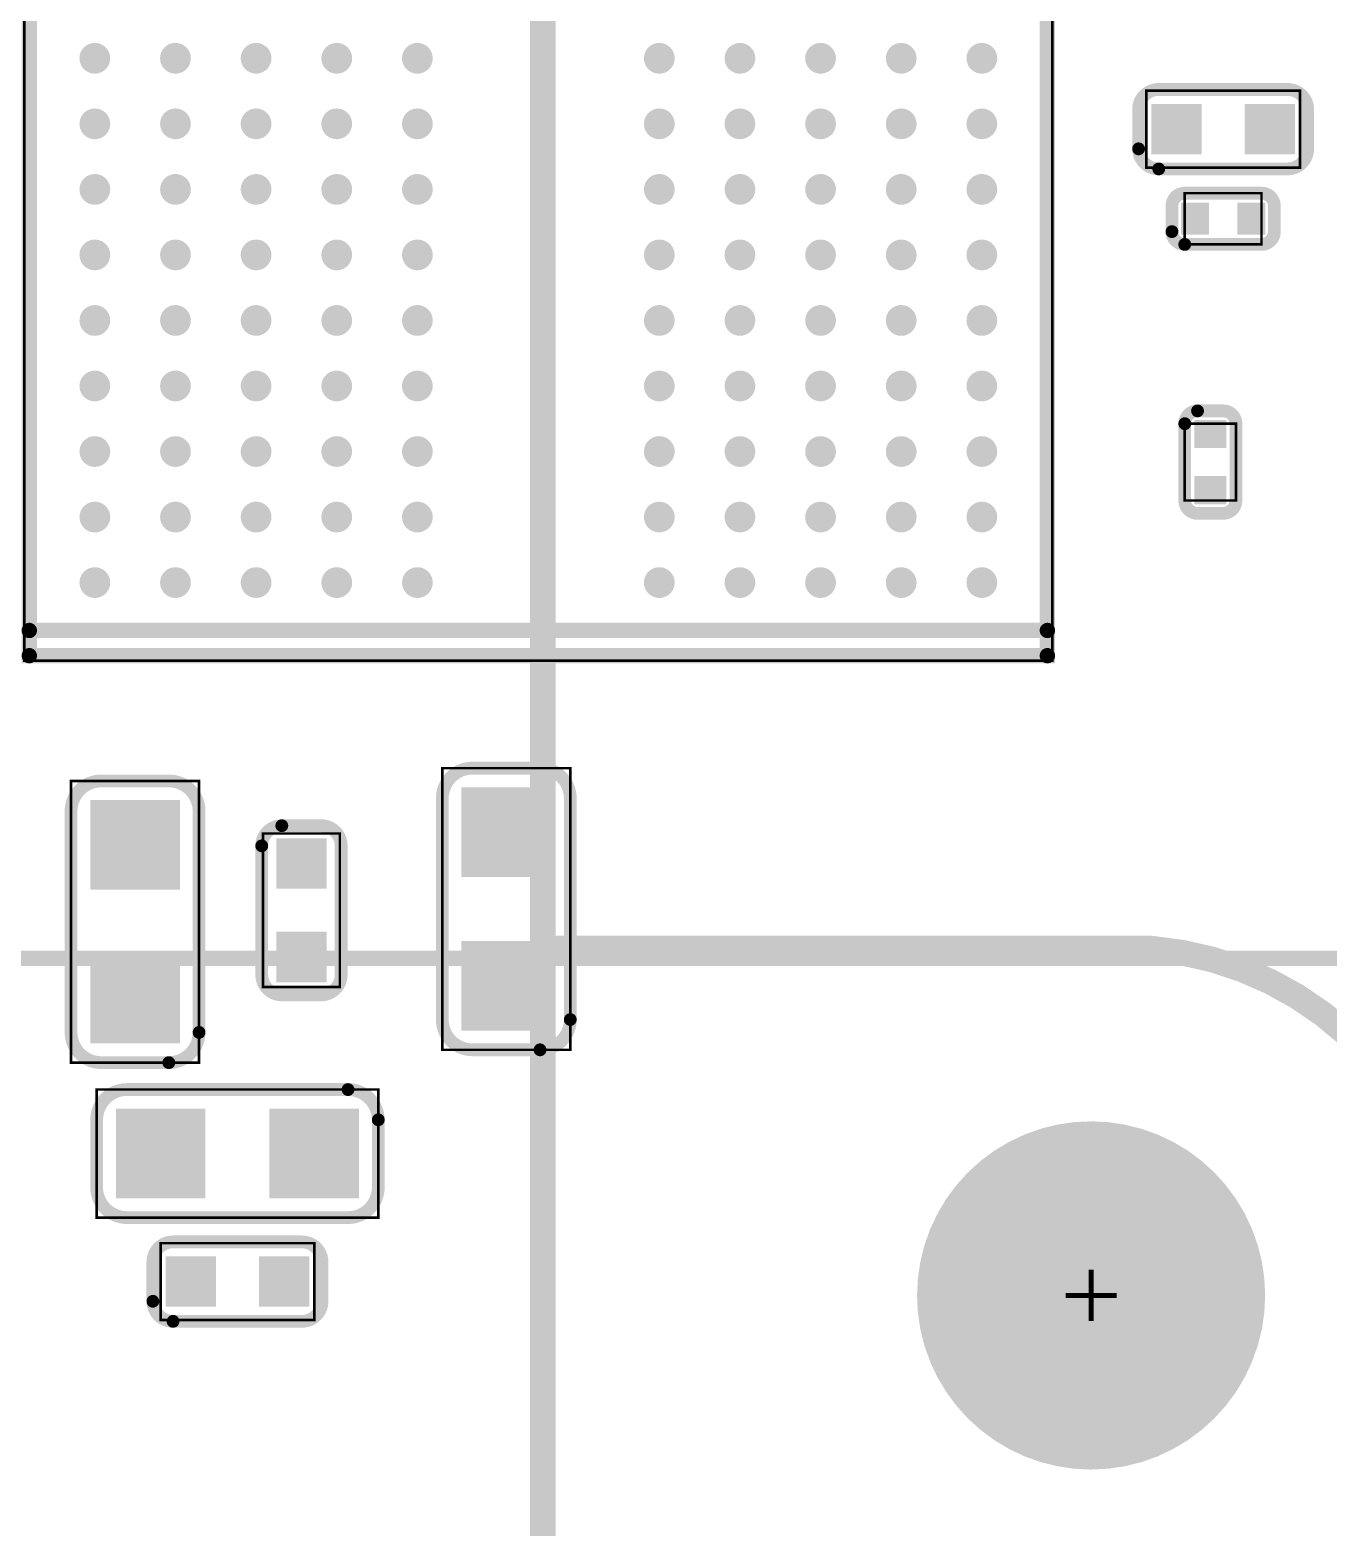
# Model space of a CAD drawing. Extents: x 60 to 160, y 44 to 135.
# Drawn here: x 118.21 to 131.09, y 89.26 to 104.11 of the extents above; entities that cross this region are included whole.
import ezdxf

# ---------------------------------------------------------------- set-up
doc = ezdxf.new("R2010")
doc.units = 0
for name, color, linetype in [('DRIL_PLTE_THRU_01', 3, 'CONTINUOUS'), ('DRIL_PLTE_THRU_02', 253, 'CONTINUOUS'), ('DRIL_PLTE_THRU_03', 4, 'CONTINUOUS'), ('DRIL_PLTE_THRU_04', 253, 'CONTINUOUS'), ('DRIL_PLTE_THRU_05', 210, 'CONTINUOUS'), ('DRIL_PLTE_THRU_06', 253, 'CONTINUOUS'), ('DRIL_PLTE_THRU_07', 57, 'CONTINUOUS'), ('DRIL_PLTE_THRU_08', 231, 'CONTINUOUS'), ('DRIL_PLTE_THRU_09', 253, 'CONTINUOUS'), ('DRIL_PLTE_THRU_10', 112, 'CONTINUOUS'), ('DRIL_PLTE_THRU_11', 216, 'CONTINUOUS'), ('DRIL_PLTE_THRU_12', 5, 'CONTINUOUS'), ('DRIL_SYMBOL', 255, 'CONTINUOUS'), ('PADS_BOT', 5, 'CONTINUOUS'), ('PADS_INNER', 3, 'CONTINUOUS'), ('PADS_TOP', 3, 'CONTINUOUS'), ('PART_TOP_2DLINE_01', 255, 'CONTINUOUS'), ('PART_TOP_2DLINE_116', 255, 'CONTINUOUS'), ('PART_TOP_2DLINE_117', 255, 'CONTINUOUS'), ('PART_TOP_2DLINE_118', 255, 'CONTINUOUS'), ('PART_TOP_2DLINE_119', 255, 'CONTINUOUS'), ('PART_TOP_2DLINE_120', 255, 'CONTINUOUS'), ('PART_TOP_2DLINE_126', 255, 'CONTINUOUS')]:
    doc.layers.add(name, color=color, linetype=linetype)

# ---------------------------------------------------------------- blocks, each defined once
blk = doc.blocks.new('SMOOTH_0$127')
at = {"const_width": 0.0635}
blk.add_lwpolyline([(-0.03175, 0, 1), (0.03175, 0, 1)], format="xyb", close=True, dxfattribs=at)
blk = doc.blocks.new('SMOOTH_0$0254')
at = {"const_width": 0.0127}
blk.add_lwpolyline([(-0.00635, 0, 1), (0.00635, 0, 1)], format="xyb", close=True, dxfattribs=at)
blk = doc.blocks.new('PART_BODY_TOP_6')
at = {"layer": 'PART_TOP_2DLINE_01', "const_width": 0.127}
blk.add_lwpolyline([(1.397, 0.335, 0.414214), (1.097, 0.635), (-1.097, 0.635, 0.414214), (-1.397, 0.335), (-1.397, -0.335, 0.414214), (-1.097, -0.635), (1.097, -0.635, 0.414214), (1.397, -0.335)], format="xyb", close=True, dxfattribs=at)
at = {"layer": 'PART_TOP_2DLINE_118', "const_width": 0.0254}
blk.add_lwpolyline([(1.397, -0.635), (-1.397, -0.635), (-1.397, 0.635), (1.397, 0.635)], close=True, dxfattribs=at)
at = {"layer": 'PART_TOP_2DLINE_119', "const_width": 0.0254}
blk.add_lwpolyline([(1.397, -0.635), (-1.397, -0.635), (-1.397, 0.635), (1.397, 0.635)], close=True, dxfattribs=at)
at = {"layer": 'PART_TOP_2DLINE_01'}
for p in [(1.097, 0.635), (1.397, 0.335)]:
    blk.add_blockref('SMOOTH_0$127', p, dxfattribs=at)
at = {"layer": 'PART_TOP_2DLINE_118'}
for p in [(-1.397, 0.635), (1.397, 0.635), (-1.397, -0.635), (1.397, -0.635)]:
    blk.add_blockref('SMOOTH_0$0254', p, dxfattribs=at)
at = {"layer": 'PART_TOP_2DLINE_119'}
for p in [(-1.397, 0.635), (1.397, 0.635), (-1.397, -0.635), (1.397, -0.635)]:
    blk.add_blockref('SMOOTH_0$0254', p, dxfattribs=at)
blk = doc.blocks.new('DRIL_HOLE_0')
blk.add_lwpolyline([(0, 0, 1), (0, 0, 1)], format="xyb", close=True)
blk = doc.blocks.new('PAD_0')
blk.add_lwpolyline([(0, 0, 1), (0, 0, 1)], format="xyb", close=True)
blk = doc.blocks.new('PAD_2')
at = {"const_width": 0.889}
blk.add_lwpolyline([(-0.4445, 0), (0.4445, 0)], dxfattribs=at)
blk = doc.blocks.new('STK_TOP_94')
at = {"layer": 'DRIL_PLTE_THRU_01'}
blk.add_blockref('DRIL_HOLE_0', (0, 0), dxfattribs=at)
at = {"layer": 'DRIL_PLTE_THRU_02'}
blk.add_blockref('DRIL_HOLE_0', (0, 0), dxfattribs=at)
at = {"layer": 'DRIL_PLTE_THRU_03'}
blk.add_blockref('DRIL_HOLE_0', (0, 0), dxfattribs=at)
at = {"layer": 'DRIL_PLTE_THRU_04'}
blk.add_blockref('DRIL_HOLE_0', (0, 0), dxfattribs=at)
at = {"layer": 'DRIL_PLTE_THRU_05'}
blk.add_blockref('DRIL_HOLE_0', (0, 0), dxfattribs=at)
at = {"layer": 'DRIL_PLTE_THRU_06'}
blk.add_blockref('DRIL_HOLE_0', (0, 0), dxfattribs=at)
at = {"layer": 'DRIL_PLTE_THRU_07'}
blk.add_blockref('DRIL_HOLE_0', (0, 0), dxfattribs=at)
at = {"layer": 'DRIL_PLTE_THRU_08'}
blk.add_blockref('DRIL_HOLE_0', (0, 0), dxfattribs=at)
at = {"layer": 'DRIL_PLTE_THRU_09'}
blk.add_blockref('DRIL_HOLE_0', (0, 0), dxfattribs=at)
at = {"layer": 'DRIL_PLTE_THRU_10'}
blk.add_blockref('DRIL_HOLE_0', (0, 0), dxfattribs=at)
at = {"layer": 'DRIL_PLTE_THRU_11'}
blk.add_blockref('DRIL_HOLE_0', (0, 0), dxfattribs=at)
at = {"layer": 'DRIL_PLTE_THRU_12'}
blk.add_blockref('DRIL_HOLE_0', (0, 0), dxfattribs=at)
at = {"layer": 'PADS_BOT'}
blk.add_blockref('PAD_0', (0, 0), dxfattribs=at)
at = {"layer": 'PADS_INNER'}
blk.add_blockref('PAD_0', (0, 0), dxfattribs=at)
at = {"layer": 'PADS_TOP', "rotation": 90}
blk.add_blockref('PAD_2', (0, 0), dxfattribs=at)
blk = doc.blocks.new('SYM_TOP_9')
for name, p in [('STK_TOP_94', (-0.762, 0)), ('STK_TOP_94', (0.762, 0)), ('PART_BODY_TOP_6', (0, 0))]:
    blk.add_blockref(name, p)
blk = doc.blocks.new('PART_TOP_2')
blk.add_blockref('SYM_TOP_9', (0, 0))
blk = doc.blocks.new('PART_BODY_TOP_4')
at = {"layer": 'PART_TOP_2DLINE_01', "const_width": 0.127}
blk.add_lwpolyline([(-0.839, -0.195, 0.414214), (-0.639, -0.394), (0.639, -0.394, 0.414214), (0.839, -0.195), (0.839, 0.195, 0.414214), (0.639, 0.394), (-0.639, 0.394, 0.414214), (-0.839, 0.195)], format="xyb", close=True, dxfattribs=at)
at = {"layer": 'PART_TOP_2DLINE_116', "const_width": 0.0254}
blk.add_lwpolyline([(0.762, 0.381), (-0.762, 0.381), (-0.762, -0.381), (0.762, -0.381)], close=True, dxfattribs=at)
at = {"layer": 'PART_TOP_2DLINE_117', "const_width": 0.0254}
blk.add_lwpolyline([(0.762, 0.381), (-0.762, 0.381), (-0.762, -0.381), (0.762, -0.381)], close=True, dxfattribs=at)
at = {"layer": 'PART_TOP_2DLINE_01'}
for p in [(-0.839, -0.195), (-0.639, -0.394)]:
    blk.add_blockref('SMOOTH_0$127', p, dxfattribs=at)
at = {"layer": 'PART_TOP_2DLINE_116'}
for p in [(-0.762, 0.381), (0.762, 0.381), (-0.762, -0.381), (0.762, -0.381)]:
    blk.add_blockref('SMOOTH_0$0254', p, dxfattribs=at)
at = {"layer": 'PART_TOP_2DLINE_117'}
for p in [(-0.762, 0.381), (0.762, 0.381), (-0.762, -0.381), (0.762, -0.381)]:
    blk.add_blockref('SMOOTH_0$0254', p, dxfattribs=at)
blk = doc.blocks.new('PAD_1')
at = {"const_width": 0.5}
blk.add_lwpolyline([(-0.25, 0), (0.25, 0)], dxfattribs=at)
blk = doc.blocks.new('STK_TOP_92')
at = {"layer": 'DRIL_PLTE_THRU_01'}
blk.add_blockref('DRIL_HOLE_0', (0, 0), dxfattribs=at)
at = {"layer": 'DRIL_PLTE_THRU_02'}
blk.add_blockref('DRIL_HOLE_0', (0, 0), dxfattribs=at)
at = {"layer": 'DRIL_PLTE_THRU_03'}
blk.add_blockref('DRIL_HOLE_0', (0, 0), dxfattribs=at)
at = {"layer": 'DRIL_PLTE_THRU_04'}
blk.add_blockref('DRIL_HOLE_0', (0, 0), dxfattribs=at)
at = {"layer": 'DRIL_PLTE_THRU_05'}
blk.add_blockref('DRIL_HOLE_0', (0, 0), dxfattribs=at)
at = {"layer": 'DRIL_PLTE_THRU_06'}
blk.add_blockref('DRIL_HOLE_0', (0, 0), dxfattribs=at)
at = {"layer": 'DRIL_PLTE_THRU_07'}
blk.add_blockref('DRIL_HOLE_0', (0, 0), dxfattribs=at)
at = {"layer": 'DRIL_PLTE_THRU_08'}
blk.add_blockref('DRIL_HOLE_0', (0, 0), dxfattribs=at)
at = {"layer": 'DRIL_PLTE_THRU_09'}
blk.add_blockref('DRIL_HOLE_0', (0, 0), dxfattribs=at)
at = {"layer": 'DRIL_PLTE_THRU_10'}
blk.add_blockref('DRIL_HOLE_0', (0, 0), dxfattribs=at)
at = {"layer": 'DRIL_PLTE_THRU_11'}
blk.add_blockref('DRIL_HOLE_0', (0, 0), dxfattribs=at)
at = {"layer": 'DRIL_PLTE_THRU_12'}
blk.add_blockref('DRIL_HOLE_0', (0, 0), dxfattribs=at)
at = {"layer": 'PADS_BOT'}
blk.add_blockref('PAD_0', (0, 0), dxfattribs=at)
at = {"layer": 'PADS_INNER'}
blk.add_blockref('PAD_0', (0, 0), dxfattribs=at)
at = {"layer": 'PADS_TOP', "rotation": 90}
blk.add_blockref('PAD_1', (0, 0), dxfattribs=at)
blk = doc.blocks.new('SYM_TOP_7')
for name, p in [('PART_BODY_TOP_4', (0, 0)), ('STK_TOP_92', (-0.463, 0)), ('STK_TOP_92', (0.463, 0))]:
    blk.add_blockref(name, p)
blk = doc.blocks.new('PART_TOP_14')
blk.add_blockref('SYM_TOP_7', (0, 0))
blk = doc.blocks.new('PART_TOP_48')
blk.add_blockref('SYM_TOP_9', (0, 0))
blk = doc.blocks.new('PART_TOP_50')
blk.add_blockref('SYM_TOP_7', (0, 0))
blk = doc.blocks.new('PART_TOP_257')
blk.add_blockref('SYM_TOP_9', (0, 0))
blk = doc.blocks.new('PART_BODY_TOP_2')
at = {"layer": 'PART_TOP_2DLINE_01', "const_width": 0.127}
blk.add_lwpolyline([(-0.508, -0.127, 0.414214), (-0.381, -0.254), (0.381, -0.254, 0.414214), (0.508, -0.127), (0.508, 0.127, 0.414214), (0.381, 0.254), (-0.381, 0.254, 0.414214), (-0.508, 0.127)], format="xyb", close=True, dxfattribs=at)
at = {"layer": 'PART_TOP_2DLINE_116', "const_width": 0.0254}
blk.add_lwpolyline([(-0.381, 0.254), (-0.381, -0.254), (0.381, -0.254), (0.381, 0.254)], close=True, dxfattribs=at)
at = {"layer": 'PART_TOP_2DLINE_117', "const_width": 0.0254}
blk.add_lwpolyline([(-0.381, 0.254), (-0.381, -0.254), (0.381, -0.254), (0.381, 0.254)], close=True, dxfattribs=at)
at = {"layer": 'PART_TOP_2DLINE_01'}
for p in [(-0.508, -0.127), (-0.381, -0.254)]:
    blk.add_blockref('SMOOTH_0$127', p, dxfattribs=at)
at = {"layer": 'PART_TOP_2DLINE_116'}
for p in [(-0.381, 0.254), (0.381, 0.254), (-0.381, -0.254), (0.381, -0.254)]:
    blk.add_blockref('SMOOTH_0$0254', p, dxfattribs=at)
at = {"layer": 'PART_TOP_2DLINE_117'}
for p in [(-0.381, 0.254), (0.381, 0.254), (-0.381, -0.254), (0.381, -0.254)]:
    blk.add_blockref('SMOOTH_0$0254', p, dxfattribs=at)
blk = doc.blocks.new('PAD_3')
at = {"const_width": 0.2794}
blk.add_lwpolyline([(-0.15875, 0), (0.15875, 0)], dxfattribs=at)
blk = doc.blocks.new('STK_TOP_90')
at = {"layer": 'DRIL_PLTE_THRU_01'}
blk.add_blockref('DRIL_HOLE_0', (0, 0), dxfattribs=at)
at = {"layer": 'DRIL_PLTE_THRU_02'}
blk.add_blockref('DRIL_HOLE_0', (0, 0), dxfattribs=at)
at = {"layer": 'DRIL_PLTE_THRU_03'}
blk.add_blockref('DRIL_HOLE_0', (0, 0), dxfattribs=at)
at = {"layer": 'DRIL_PLTE_THRU_04'}
blk.add_blockref('DRIL_HOLE_0', (0, 0), dxfattribs=at)
at = {"layer": 'DRIL_PLTE_THRU_05'}
blk.add_blockref('DRIL_HOLE_0', (0, 0), dxfattribs=at)
at = {"layer": 'DRIL_PLTE_THRU_06'}
blk.add_blockref('DRIL_HOLE_0', (0, 0), dxfattribs=at)
at = {"layer": 'DRIL_PLTE_THRU_07'}
blk.add_blockref('DRIL_HOLE_0', (0, 0), dxfattribs=at)
at = {"layer": 'DRIL_PLTE_THRU_08'}
blk.add_blockref('DRIL_HOLE_0', (0, 0), dxfattribs=at)
at = {"layer": 'DRIL_PLTE_THRU_09'}
blk.add_blockref('DRIL_HOLE_0', (0, 0), dxfattribs=at)
at = {"layer": 'DRIL_PLTE_THRU_10'}
blk.add_blockref('DRIL_HOLE_0', (0, 0), dxfattribs=at)
at = {"layer": 'DRIL_PLTE_THRU_11'}
blk.add_blockref('DRIL_HOLE_0', (0, 0), dxfattribs=at)
at = {"layer": 'DRIL_PLTE_THRU_12'}
blk.add_blockref('DRIL_HOLE_0', (0, 0), dxfattribs=at)
at = {"layer": 'PADS_BOT'}
blk.add_blockref('PAD_0', (0, 0), dxfattribs=at)
at = {"layer": 'PADS_INNER'}
blk.add_blockref('PAD_0', (0, 0), dxfattribs=at)
at = {"layer": 'PADS_TOP', "rotation": 90}
blk.add_blockref('PAD_3', (0, 0), dxfattribs=at)
blk = doc.blocks.new('SYM_TOP_5')
for name, p in [('PART_BODY_TOP_2', (0, 0)), ('STK_TOP_90', (-0.279, 0)), ('STK_TOP_90', (0.279, 0))]:
    blk.add_blockref(name, p)
blk = doc.blocks.new('PART_TOP_264')
blk.add_blockref('SYM_TOP_5', (0, 0))
blk = doc.blocks.new('PART_TOP_296')
blk.add_blockref('SYM_TOP_5', (0, 0))
blk = doc.blocks.new('PART_TOP_297')
blk.add_blockref('SYM_TOP_7', (0, 0))
blk = doc.blocks.new('SMOOTH_0$1524')
at = {"const_width": 0.0762}
blk.add_lwpolyline([(-0.0381, 0, 1), (0.0381, 0, 1)], format="xyb", close=True, dxfattribs=at)
blk = doc.blocks.new('PART_BODY_TOP_60')
at = {"layer": 'PART_TOP_2DLINE_118', "const_width": 0.152}
blk.add_lwpolyline([(-7.55, -5.05), (-7.55, 5.05), (7.55, 5.05), (7.55, -5.05)], close=True, dxfattribs=at)
at = {"layer": 'PART_TOP_2DLINE_119', "const_width": 0.0254}
blk.add_lwpolyline([(7.6, -5.1), (-7.6, -5.1), (-7.6, 5.1), (7.6, 5.1)], close=True, dxfattribs=at)
at = {"layer": 'PART_TOP_2DLINE_120', "const_width": 0.152}
blk.add_lwpolyline([(-10.55, -8.05), (-10.55, 8.05), (10.55, 8.05), (10.55, -8.05)], close=True, dxfattribs=at)
at = {"layer": 'PART_TOP_2DLINE_126', "const_width": 0.152}
for points in [[(-7.55, -5.05), (-7.55, 5.05), (7.55, 5.05), (7.55, -5.05)], [(-7.3, -5.05), (-7.3, 5.05), (7.3, 5.05), (7.3, -5.05)]]:
    blk.add_lwpolyline(points, close=True, dxfattribs=at)
at = {"layer": 'PART_TOP_2DLINE_118'}
for p in [(7.55, 5.05), (7.55, -5.05)]:
    blk.add_blockref('SMOOTH_0$1524', p, dxfattribs=at)
at = {"layer": 'PART_TOP_2DLINE_119'}
blk.add_blockref('SMOOTH_0$0254', (7.6, 5.1), dxfattribs=at)
at = {"layer": 'PART_TOP_2DLINE_126'}
for p in [(7.3, 5.05), (7.55, 5.05), (7.3, -5.05), (7.55, -5.05)]:
    blk.add_blockref('SMOOTH_0$1524', p, dxfattribs=at)
blk = doc.blocks.new('PAD_81')
at = {"const_width": 0.1524}
blk.add_lwpolyline([(0, -0.0762, 1), (0, 0.0762, 1)], format="xyb", close=True, dxfattribs=at)
blk = doc.blocks.new('STK_TOP_202')
at = {"layer": 'DRIL_PLTE_THRU_01'}
blk.add_blockref('DRIL_HOLE_0', (0, 0), dxfattribs=at)
at = {"layer": 'DRIL_PLTE_THRU_02'}
blk.add_blockref('DRIL_HOLE_0', (0, 0), dxfattribs=at)
at = {"layer": 'DRIL_PLTE_THRU_03'}
blk.add_blockref('DRIL_HOLE_0', (0, 0), dxfattribs=at)
at = {"layer": 'DRIL_PLTE_THRU_04'}
blk.add_blockref('DRIL_HOLE_0', (0, 0), dxfattribs=at)
at = {"layer": 'DRIL_PLTE_THRU_05'}
blk.add_blockref('DRIL_HOLE_0', (0, 0), dxfattribs=at)
at = {"layer": 'DRIL_PLTE_THRU_06'}
blk.add_blockref('DRIL_HOLE_0', (0, 0), dxfattribs=at)
at = {"layer": 'DRIL_PLTE_THRU_07'}
blk.add_blockref('DRIL_HOLE_0', (0, 0), dxfattribs=at)
at = {"layer": 'DRIL_PLTE_THRU_08'}
blk.add_blockref('DRIL_HOLE_0', (0, 0), dxfattribs=at)
at = {"layer": 'DRIL_PLTE_THRU_09'}
blk.add_blockref('DRIL_HOLE_0', (0, 0), dxfattribs=at)
at = {"layer": 'DRIL_PLTE_THRU_10'}
blk.add_blockref('DRIL_HOLE_0', (0, 0), dxfattribs=at)
at = {"layer": 'DRIL_PLTE_THRU_11'}
blk.add_blockref('DRIL_HOLE_0', (0, 0), dxfattribs=at)
at = {"layer": 'DRIL_PLTE_THRU_12'}
blk.add_blockref('DRIL_HOLE_0', (0, 0), dxfattribs=at)
at = {"layer": 'PADS_BOT'}
blk.add_blockref('PAD_0', (0, 0), dxfattribs=at)
at = {"layer": 'PADS_INNER'}
blk.add_blockref('PAD_0', (0, 0), dxfattribs=at)
at = {"layer": 'PADS_TOP', "rotation": 90}
blk.add_blockref('PAD_81', (0, 0), dxfattribs=at)
blk = doc.blocks.new('SYM_TOP_63')
for name, p in [('PART_BODY_TOP_60', (0, 0)), ('STK_TOP_202', (1.625, 4.4)), ('STK_TOP_202', (2.275, 4.4)), ('STK_TOP_202', (2.925, 4.4)), ('STK_TOP_202', (3.575, 4.4)), ('STK_TOP_202', (4.225, 4.4)), ('STK_TOP_202', (4.875, 4.4)), ('STK_TOP_202', (5.525, 4.4)), ('STK_TOP_202', (6.175, 4.4)), ('STK_TOP_202', (6.825, 4.4)), ('STK_TOP_202', (1.625, 3.6)), ('STK_TOP_202', (2.275, 3.6)), ('STK_TOP_202', (2.925, 3.6)), ('STK_TOP_202', (3.575, 3.6)), ('STK_TOP_202', (4.225, 3.6)), ('STK_TOP_202', (4.875, 3.6)), ('STK_TOP_202', (5.525, 3.6)), ('STK_TOP_202', (6.175, 3.6)), ('STK_TOP_202', (6.825, 3.6)), ('STK_TOP_202', (1.625, 2.8)), ('STK_TOP_202', (2.275, 2.8)), ('STK_TOP_202', (2.925, 2.8)), ('STK_TOP_202', (3.575, 2.8)), ('STK_TOP_202', (4.225, 2.8)), ('STK_TOP_202', (4.875, 2.8)), ('STK_TOP_202', (5.525, 2.8)), ('STK_TOP_202', (6.175, 2.8)), ('STK_TOP_202', (6.825, 2.8)), ('STK_TOP_202', (1.625, 2)), ('STK_TOP_202', (2.275, 2)), ('STK_TOP_202', (2.925, 2)), ('STK_TOP_202', (3.575, 2)), ('STK_TOP_202', (4.225, 2)), ('STK_TOP_202', (4.875, 2)), ('STK_TOP_202', (5.525, 2)), ('STK_TOP_202', (6.175, 2)), ('STK_TOP_202', (6.825, 2)), ('STK_TOP_202', (1.625, 1.2)), ('STK_TOP_202', (2.275, 1.2)), ('STK_TOP_202', (2.925, 1.2)), ('STK_TOP_202', (3.575, 1.2)), ('STK_TOP_202', (4.225, 1.2)), ('STK_TOP_202', (4.875, 1.2)), ('STK_TOP_202', (5.525, 1.2)), ('STK_TOP_202', (6.175, 1.2)), ('STK_TOP_202', (6.825, 1.2)), ('STK_TOP_202', (1.625, -1.2)), ('STK_TOP_202', (2.275, -1.2)), ('STK_TOP_202', (2.925, -1.2)), ('STK_TOP_202', (3.575, -1.2)), ('STK_TOP_202', (4.225, -1.2)), ('STK_TOP_202', (4.875, -1.2)), ('STK_TOP_202', (5.525, -1.2)), ('STK_TOP_202', (6.175, -1.2)), ('STK_TOP_202', (6.825, -1.2)), ('STK_TOP_202', (1.625, -2)), ('STK_TOP_202', (2.275, -2)), ('STK_TOP_202', (2.925, -2)), ('STK_TOP_202', (3.575, -2)), ('STK_TOP_202', (4.225, -2)), ('STK_TOP_202', (4.875, -2)), ('STK_TOP_202', (5.525, -2)), ('STK_TOP_202', (6.175, -2)), ('STK_TOP_202', (6.825, -2)), ('STK_TOP_202', (1.625, -2.8)), ('STK_TOP_202', (2.275, -2.8)), ('STK_TOP_202', (2.925, -2.8)), ('STK_TOP_202', (3.575, -2.8)), ('STK_TOP_202', (4.225, -2.8)), ('STK_TOP_202', (4.875, -2.8)), ('STK_TOP_202', (5.525, -2.8)), ('STK_TOP_202', (6.175, -2.8)), ('STK_TOP_202', (6.825, -2.8)), ('STK_TOP_202', (1.625, -3.6)), ('STK_TOP_202', (2.275, -3.6)), ('STK_TOP_202', (2.925, -3.6)), ('STK_TOP_202', (3.575, -3.6)), ('STK_TOP_202', (4.225, -3.6)), ('STK_TOP_202', (4.875, -3.6)), ('STK_TOP_202', (5.525, -3.6)), ('STK_TOP_202', (6.175, -3.6)), ('STK_TOP_202', (6.825, -3.6)), ('STK_TOP_202', (1.625, -4.4)), ('STK_TOP_202', (2.275, -4.4)), ('STK_TOP_202', (2.925, -4.4)), ('STK_TOP_202', (3.575, -4.4)), ('STK_TOP_202', (4.225, -4.4)), ('STK_TOP_202', (4.875, -4.4)), ('STK_TOP_202', (5.525, -4.4)), ('STK_TOP_202', (6.175, -4.4)), ('STK_TOP_202', (6.825, -4.4))]:
    blk.add_blockref(name, p)
blk = doc.blocks.new('PART_TOP_693')
blk.add_blockref('SYM_TOP_63', (0, 0))
blk = doc.blocks.new('SMOOTH_0$254')
at = {"const_width": 0.127}
blk.add_lwpolyline([(-0.0635, 0, 1), (0.0635, 0, 1)], format="xyb", close=True, dxfattribs=at)
blk = doc.blocks.new('PART_BODY_TOP_42357')
at = {"layer": 'PART_TOP_2DLINE_01', "const_width": 0.254}
blk.add_lwpolyline([(-19.98, 19.95), (20.01, 19.95), (20.01, -20.06), (-19.98, -20.06)], close=True, dxfattribs=at)
for points in [[(29.05, -10.69, -0.388879), (26.05, -13.69), (20.01, -13.69), (20.01, -6.71), (26.05, -6.71, -0.365453), (29.05, -9.71)], [(27.05, -10.15, 1), (23.85, -10.15, 1)]]:
    blk.add_lwpolyline(points, format="xyb", close=True, dxfattribs=at)
at = {"layer": 'PART_TOP_2DLINE_01'}
for p in [(20.01, -6.71), (26.05, -6.71)]:
    blk.add_blockref('SMOOTH_0$254', p, dxfattribs=at)
blk = doc.blocks.new('DRIL_SYMBOL_3$2')
at = {"layer": 'DRIL_SYMBOL', "const_width": 0.0508}
for points in [[(0, -0.254), (0, 0.254)], [(-0.254, 0), (0.254, 0)]]:
    blk.add_lwpolyline(points, dxfattribs=at)
blk = doc.blocks.new('DRIL_HOLE_3$2')
at = {"const_width": 1.6}
blk.add_lwpolyline([(-0.8, 0, 1), (0.8, 0, 1)], format="xyb", close=True, dxfattribs=at)
blk.add_blockref('DRIL_SYMBOL_3$2', (0, 0))
blk = doc.blocks.new('PAD_100')
at = {"const_width": 1.6}
blk.add_lwpolyline([(0, -0.8, 1), (0, 0.8, 1)], format="xyb", close=True, dxfattribs=at)
blk = doc.blocks.new('STK_TOP_210')
at = {"layer": 'DRIL_PLTE_THRU_01'}
blk.add_blockref('DRIL_HOLE_3$2', (0, 0), dxfattribs=at)
at = {"layer": 'DRIL_PLTE_THRU_02'}
blk.add_blockref('DRIL_HOLE_3$2', (0, 0), dxfattribs=at)
at = {"layer": 'DRIL_PLTE_THRU_03'}
blk.add_blockref('DRIL_HOLE_3$2', (0, 0), dxfattribs=at)
at = {"layer": 'DRIL_PLTE_THRU_04'}
blk.add_blockref('DRIL_HOLE_3$2', (0, 0), dxfattribs=at)
at = {"layer": 'DRIL_PLTE_THRU_05'}
blk.add_blockref('DRIL_HOLE_3$2', (0, 0), dxfattribs=at)
at = {"layer": 'DRIL_PLTE_THRU_06'}
blk.add_blockref('DRIL_HOLE_3$2', (0, 0), dxfattribs=at)
at = {"layer": 'DRIL_PLTE_THRU_07'}
blk.add_blockref('DRIL_HOLE_3$2', (0, 0), dxfattribs=at)
at = {"layer": 'DRIL_PLTE_THRU_08'}
blk.add_blockref('DRIL_HOLE_3$2', (0, 0), dxfattribs=at)
at = {"layer": 'DRIL_PLTE_THRU_09'}
blk.add_blockref('DRIL_HOLE_3$2', (0, 0), dxfattribs=at)
at = {"layer": 'DRIL_PLTE_THRU_10'}
blk.add_blockref('DRIL_HOLE_3$2', (0, 0), dxfattribs=at)
at = {"layer": 'DRIL_PLTE_THRU_11'}
blk.add_blockref('DRIL_HOLE_3$2', (0, 0), dxfattribs=at)
at = {"layer": 'DRIL_PLTE_THRU_12'}
blk.add_blockref('DRIL_HOLE_3$2', (0, 0), dxfattribs=at)
at = {"layer": 'PADS_BOT'}
blk.add_blockref('PAD_100', (0, 0), dxfattribs=at)
at = {"layer": 'PADS_INNER'}
blk.add_blockref('PAD_100', (0, 0), dxfattribs=at)
at = {"layer": 'PADS_TOP'}
blk.add_blockref('PAD_100', (0, 0), dxfattribs=at)
blk = doc.blocks.new('SYM_TOP_77')
for name, p in [('PART_BODY_TOP_42357', (0, 0)), ('STK_TOP_210', (25.45, -10.15))]:
    blk.add_blockref(name, p)
blk = doc.blocks.new('PART_TOP_830')
blk.add_blockref('SYM_TOP_77', (0, 0))

msp = doc.modelspace()

# ---------------------------------------------------------------- block references
for name, p in [('PART_TOP_830', (103.288, 101.707)), ('PART_TOP_297', (130.048, 103.124)), ('PART_TOP_296', (130.048, 102.235)), ('PART_TOP_48', (120.269, 92.964)), ('PART_TOP_50', (120.269, 91.694))]:
    msp.add_blockref(name, p)
at = {"rotation": 270}
for name, p in [('PART_TOP_693', (123.254, 105.452)), ('PART_TOP_264', (129.921, 99.822)), ('PART_TOP_2', (122.936, 95.39)), ('PART_TOP_257', (119.253, 95.263)), ('PART_TOP_14', (120.904, 95.377))]:
    msp.add_blockref(name, p, dxfattribs=at)

doc.saveas('drawing.dxf')
